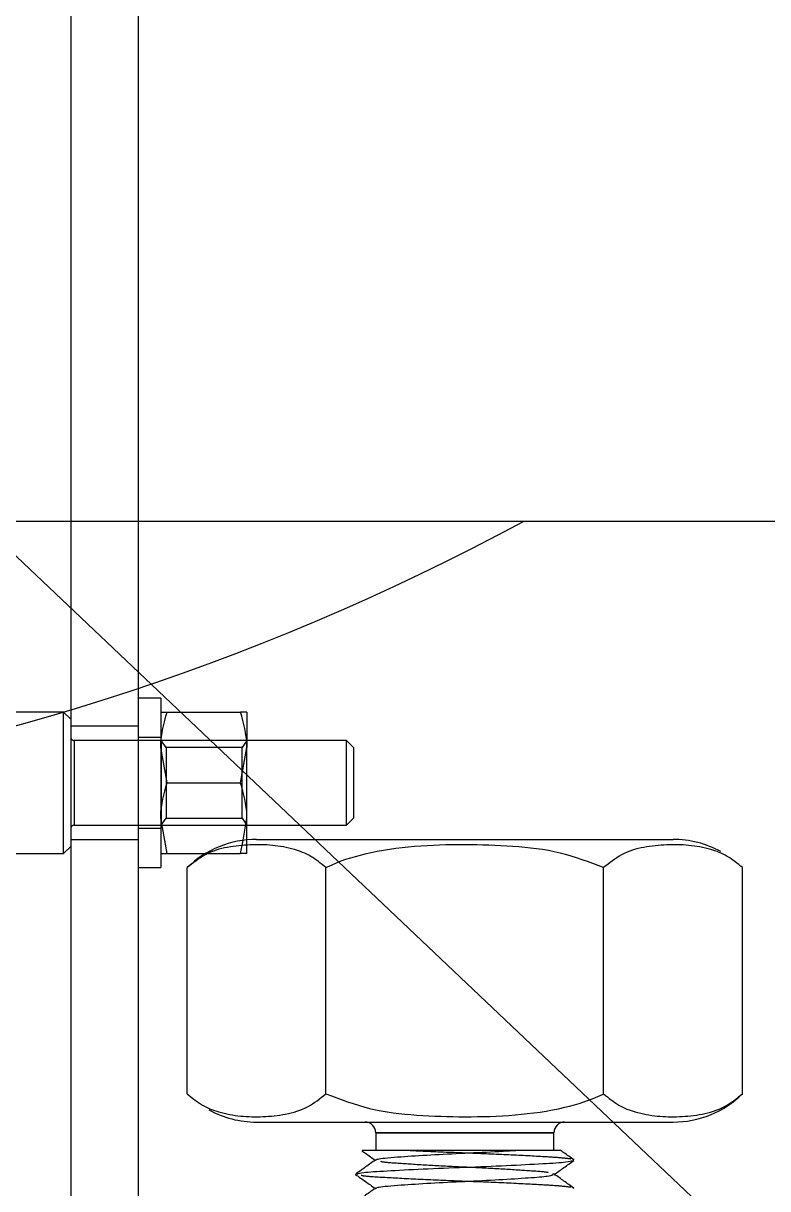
# Model space of a CAD drawing. Header units: metres. Extents: x 0 to 63075, y 0 to 44550.
# Drawn here: x 14238.8 to 14291.4, y 24905.8 to 24988.3 of the extents above; entities that cross this region are included whole.
import ezdxf

# ---------------------------------------------------------------- set-up
doc = ezdxf.new("R2010")
doc.units = ezdxf.units.M
doc.header["$LTSCALE"] = 75
doc.linetypes.add('HIDDEN2', pattern=[4.7625, 3.175, -1.5875])
for name, color, linetype in [('SDM', 7, 'Continuous'), ('SL1', 8, 'Continuous'), ('SL4', 4, 'Continuous'), ('ST1', 7, 'HIDDEN2')]:
    doc.layers.add(name, color=color, linetype=linetype)

# ---------------------------------------------------------------- blocks, each defined once
blk = doc.blocks.new('A$Ca548c4ee')
at = {"layer": 'SL1'}
for p, q in [((5522.121, 2715.219), (6102.121, 2165.219)), ((6202.034, 2284.661), (5933.207, 2284.662))]:
    blk.add_line(p, q, dxfattribs=at)
for centre, major_axis, end_param in [((5926.647, 2446.586), (0, 241.3), 3.976762), ((5933.207, 2446.586), (0, 182.55), 3.621544)]:
    blk.add_ellipse(centre, major_axis=major_axis, ratio=0.965926, start_param=0.776095, end_param=end_param, dxfattribs=at)
blk = doc.blocks.new('A$Ca53c419a')
at = {"layer": 'SL4'}
for p, q in [((1004.763, 206.235), (54.76, 206.235)), ((498.763, 206.235), (498.763, 204.635)), ((510.763, 204.635), (510.763, 206.235)), ((510.763, 204.635), (498.763, 204.635)), ((499.763, 204.188), (502.263, 204.635)), ((504.763, 204.188), (507.263, 204.635)), ((499.763, 204.188), (499.763, 201.469)), ((504.763, 204.188), (504.763, 198.982)), ((509.763, 204.188), (509.763, 198.982)), ((482.756, 202.758), (482.657, 202.654)), ((482.763, 202.765), (498.763, 202.765)), ((500.563, 198.839), (502.263, 198.535)), ((504.763, 198.982), (507.263, 198.535)), ((500.73, 198.535), (502.263, 198.535)), ((501.763, 198.535), (501.763, 191.5)), ((502.263, 198.535), (507.263, 198.535)), ((509.763, 198.535), (507.263, 198.535)), ((507.763, 191.5), (507.763, 198.535)), ((480.763, 197.857), (480.763, 168.413)), ((500.763, 197.857), (500.763, 168.413)), ((482.763, 192.95), (498.763, 192.95)), ((501.763, 191.5), (502.263, 191)), ((501.763, 191.5), (507.35, 191.5)), ((507.263, 191), (507.763, 191.5)), ((507.35, 191.5), (507.763, 191.5)), ((477.056, 190.806), (477.069, 190.862)), ((506.918, 191), (502.263, 191)), ((507.263, 191), (506.918, 191)), ((480.013, 189.435), (478.763, 189.435)), ((480.013, 176.835), (480.013, 189.435)), ((478.763, 176.835), (480.013, 176.835)), ((476.069, 175.408), (476.09, 175.466)), ((478.069, 175.408), (478.09, 175.466)), ((482.763, 173.32), (498.763, 173.32)), ((482.763, 163.505), (498.763, 163.505)), ((498.769, 163.512), (498.868, 163.616))]:
    blk.add_line(p, q, dxfattribs=at)
for centre, radius, start, end in [((493.742, 197.857), 7.021, 0, 44.34613), ((487.783, 197.857), 7.021, 151.24334, 180), ((480.013, 190.185), 0.75, 270, 0), ((480.013, 176.085), 0.75, 0, 90), ((487.783, 168.413), 7.021, 180, 224.34613), ((493.742, 168.413), 7.021, 331.24334, 0)]:
    blk.add_arc(centre, radius, start, end, dxfattribs=at)
for points, knots in [([(499.763, 204.635), (499.763, 204.628), (499.763, 204.604), (499.763, 204.364), (499.763, 204.188)], [0, 0, 0, 0, 0.2686336, 1, 1, 1, 1]), ([(502.263, 204.635), (502.322, 204.635), (503.166, 204.628), (503.993, 204.4), (504.763, 204.188)], [0, 0, 0, 0, 0.070201, 1, 1, 1, 1]), ([(507.263, 204.635), (507.322, 204.635), (508.166, 204.628), (508.993, 204.4), (509.763, 204.188)], [0, 0, 0, 0, 0.070201, 1, 1, 1, 1]), ([(509.763, 204.635), (509.763, 204.628), (509.763, 204.604), (509.763, 204.364), (509.763, 204.188)], [0, 0, 0, 0, 0.2686336, 1, 1, 1, 1]), ([(482.763, 202.765), (482.47, 202.41), (481.878, 201.69), (481.407, 200.407), (481.145, 198.977), (481.121, 197.395), (481.275, 195.803), (481.703, 194.284), (482.431, 193.367), (482.763, 192.95)], [0, 0, 0, 0, 0.114678, 0.232485, 0.388423, 0.5445, 0.705441, 0.865997, 1, 1, 1, 1]), ([(498.763, 192.95), (499.055, 193.305), (499.647, 194.025), (500.118, 195.308), (500.38, 196.738), (500.404, 198.32), (500.25, 199.912), (499.822, 201.43), (499.094, 202.348), (498.763, 202.765)], [0, 0, 0, 0, 0.114678, 0.232485, 0.388423, 0.5445, 0.705441, 0.865997, 1, 1, 1, 1]), ([(502.263, 198.535), (502.322, 198.535), (503.166, 198.542), (503.993, 198.77), (504.763, 198.982)], [0, 0, 0, 0, 0.070201, 1, 1, 1, 1]), ([(507.263, 198.535), (507.322, 198.535), (508.166, 198.542), (508.993, 198.77), (509.763, 198.982)], [0, 0, 0, 0, 0.070201, 1, 1, 1, 1]), ([(509.763, 198.535), (509.763, 198.542), (509.763, 198.566), (509.763, 198.806), (509.763, 198.982)], [0, 0, 0, 0, 0.268634, 1, 1, 1, 1]), ([(482.763, 192.95), (482.377, 191.935), (481.589, 189.862), (481.212, 186.519), (481.109, 183.08), (481.205, 179.577), (481.664, 176.292), (482.325, 174.222), (482.749, 173.348), (482.763, 173.32)], [0, 0, 0, 0, 0.161979, 0.330793, 0.499953, 0.677538, 0.854667, 0.995314, 1, 1, 1, 1]), ([(498.763, 173.32), (499.148, 174.335), (499.936, 176.408), (500.313, 179.751), (500.416, 183.19), (500.32, 186.693), (499.861, 189.978), (499.2, 192.048), (498.776, 192.922), (498.763, 192.95)], [0, 0, 0, 0, 0.161979, 0.330793, 0.499953, 0.677538, 0.854667, 0.995314, 1, 1, 1, 1]), ([(476.093, 189.439), (475.926, 189.674), (475.591, 190.144), (475.256, 190.614), (475.088, 190.849)], [0, 0, 0, 0, 0.499908, 1, 1, 1, 1]), ([(477.056, 190.857), (476.889, 190.623), (476.56, 190.161), (476.231, 189.699), (476.069, 189.472)], [0, 0, 0, 0, 0.508202, 1, 1, 1, 1]), ([(478.093, 189.439), (477.926, 189.674), (477.591, 190.144), (477.256, 190.614), (477.088, 190.849)], [0, 0, 0, 0, 0.499908, 1, 1, 1, 1]), ([(477.088, 190.771), (477.125, 190.666), (477.205, 190.439), (477.312, 188.718), (477.448, 186.178), (477.569, 183.135), (477.689, 180.092), (477.825, 177.553), (477.931, 175.843), (478.01, 175.618), (478.046, 175.515)], [0, 0, 0, 0, 0.1117583, 0.2393882, 0.3722641, 0.5017472, 0.6312302, 0.7641061, 0.891736, 1, 1, 1, 1]), ([(478.735, 190.406), (478.675, 190.322), (478.453, 190.011), (478.231, 189.699), (478.069, 189.472)], [0, 0, 0, 0, 0.270973, 1, 1, 1, 1]), ([(478.763, 179.537), (478.763, 180.076), (478.763, 181.208), (478.763, 183.295), (478.763, 185.493), (478.763, 187.559), (478.763, 189.192), (478.763, 190.237), (478.763, 190.339), (478.763, 190.387)], [0, 0, 0, 0, 0.128008, 0.26934, 0.411278, 0.563146, 0.714931, 0.866636, 1, 1, 1, 1]), ([(476.092, 189.391), (476.116, 189.35), (476.168, 189.262), (476.238, 188.621), (476.328, 187.48), (476.448, 185.618), (476.569, 183.137), (476.689, 180.645), (476.825, 178.57), (476.93, 177.181), (477.007, 176.998), (477.042, 176.915)], [0, 0, 0, 0, 0.072607, 0.155069, 0.237884, 0.371691, 0.502076, 0.632461, 0.766268, 0.894784, 1, 1, 1, 1]), ([(478.092, 189.391), (478.116, 189.35), (478.168, 189.262), (478.238, 188.621), (478.328, 187.48), (478.448, 185.617), (478.568, 183.141), (478.671, 181.019), (478.738, 179.927), (478.763, 179.537)], [0, 0, 0, 0, 0.103001, 0.219981, 0.337462, 0.527282, 0.712246, 0.89721, 1, 1, 1, 1]), ([(478.763, 176.41), (478.763, 176.449), (478.763, 176.531), (478.763, 177.561), (478.763, 178.733), (478.763, 179.455), (478.763, 179.537)], [0, 0, 0, 0, 0.291037, 0.62536, 0.957486, 1, 1, 1, 1]), ([(476.09, 175.423), (476.257, 175.658), (476.583, 176.116), (476.91, 176.573), (477.069, 176.797)], [0, 0, 0, 0, 0.512508, 1, 1, 1, 1]), ([(477.041, 176.836), (477.208, 176.601), (477.543, 176.131), (477.878, 175.661), (478.045, 175.426)], [0, 0, 0, 0, 0.499911, 1, 1, 1, 1]), ([(478.09, 175.423), (478.257, 175.658), (478.488, 175.982), (478.719, 176.306), (478.783, 176.396)], [0, 0, 0, 0, 0.72377, 1, 1, 1, 1]), ([(482.763, 173.32), (482.47, 172.965), (481.878, 172.245), (481.407, 170.962), (481.145, 169.532), (481.121, 167.95), (481.275, 166.358), (481.703, 164.84), (482.431, 163.922), (482.763, 163.505)], [0, 0, 0, 0, 0.114678, 0.232485, 0.388423, 0.5445, 0.705441, 0.865997, 1, 1, 1, 1]), ([(498.763, 163.505), (499.055, 163.86), (499.647, 164.58), (500.118, 165.863), (500.38, 167.293), (500.404, 168.875), (500.25, 170.467), (499.822, 171.986), (499.094, 172.903), (498.763, 173.32)], [0, 0, 0, 0, 0.114678, 0.232485, 0.388423, 0.5445, 0.705441, 0.865997, 1, 1, 1, 1])]:
    blk.add_open_spline(points, degree=3, knots=knots, dxfattribs=at)
at = {"layer": 'ST1'}
for p, q in [((499.763, 225.75), (499.763, 211.5)), ((509.763, 211.5), (509.763, 225.75)), ((499.763, 211.5), (509.074, 211.5)), ((499.763, 211.5), (500.263, 211)), ((509.074, 211.5), (509.763, 211.5)), ((509.263, 211), (509.763, 211.5)), ((1004.763, 210.997), (4.763, 210.997)), ((508.643, 211), (500.263, 211)), ((500.763, 210.997), (500.763, 206.235)), ((501.763, 210.75), (501.763, 198.535)), ((507.721, 210.75), (501.804, 210.75)), ((507.763, 198.535), (507.763, 210.75)), ((509.263, 211), (508.643, 211)), ((508.763, 206.235), (508.763, 210.997)), ((501.563, 206.235), (501.563, 204.635)), ((507.963, 204.635), (507.963, 206.235)), ((501.763, 204.635), (501.763, 204.61)), ((507.763, 204.61), (501.763, 204.61)), ((501.763, 204.61), (502.263, 204.259)), ((507.263, 204.259), (507.763, 204.61)), ((507.763, 204.61), (507.763, 204.635)), ((507.263, 204.259), (502.263, 204.259)), ((502.263, 204.259), (502.263, 198.885)), ((507.263, 198.885), (507.263, 204.259)), ((499.763, 201.469), (499.763, 198.982)), ((499.763, 198.982), (500.563, 198.839)), ((502.263, 198.885), (501.763, 198.535)), ((502.263, 198.885), (507.263, 198.885)), ((507.763, 198.535), (507.263, 198.885)), ((499.763, 198.535), (500.73, 198.535)), ((476.069, 189.472), (476.053, 189.45)), ((476.055, 189.403), (476.069, 189.456)), ((478.069, 189.472), (478.053, 189.45)), ((478.055, 189.403), (478.069, 189.456)), ((480.013, 189.435), (480.013, 176.835)), ((477.069, 176.814), (477.092, 176.902)), ((477.069, 176.797), (477.093, 176.831))]:
    blk.add_line(p, q, dxfattribs=at)
for centre, start, end in [((501.513, 210.75), 0, 90), ((508.013, 210.75), 90, 180)]:
    blk.add_arc(centre, 0.25, start, end, dxfattribs=at)
for points, knots in [([(499.763, 198.535), (499.763, 198.542), (499.763, 198.566), (499.763, 198.806), (499.763, 198.982)], [0, 0, 0, 0, 0.268634, 1, 1, 1, 1]), ([(476.147, 175.625), (476.175, 175.844), (476.232, 176.282), (476.325, 177.786), (476.448, 180.095), (476.569, 183.132), (476.689, 186.186), (476.826, 188.687), (476.912, 190.206), (476.968, 190.411), (476.983, 190.463)], [0, 0, 0, 0, 0.103388, 0.206233, 0.357671, 0.505243, 0.652814, 0.804253, 0.949712, 1, 1, 1, 1]), ([(477.181, 177.241), (477.186, 177.26), (477.234, 177.422), (477.311, 178.611), (477.448, 180.635), (477.569, 183.135), (477.689, 185.633), (477.826, 187.666), (477.906, 188.873), (477.957, 189.036), (477.966, 189.064)], [0, 0, 0, 0, 0.020732, 0.175704, 0.337058, 0.494284, 0.651511, 0.812864, 0.967837, 1, 1, 1, 1]), ([(478.147, 175.625), (478.175, 175.844), (478.232, 176.282), (478.325, 177.786), (478.448, 180.096), (478.568, 183.129), (478.671, 185.721), (478.738, 187.056), (478.763, 187.533)], [0, 0, 0, 0, 0.140699, 0.280657, 0.486746, 0.687573, 0.8884, 1, 1, 1, 1])]:
    blk.add_open_spline(points, degree=3, knots=knots, dxfattribs=at)

msp = doc.modelspace()

# ---------------------------------------------------------------- block references
at = {"layer": 'SDM'}
msp.add_blockref('A$Ca548c4ee', (8259.513, 22668.364), dxfattribs=at)
at = {"layer": 'SDM', "rotation": 90}
msp.add_blockref('A$Ca53c419a', (14453.134, 24429.769), dxfattribs=at)

doc.saveas('drawing.dxf')
